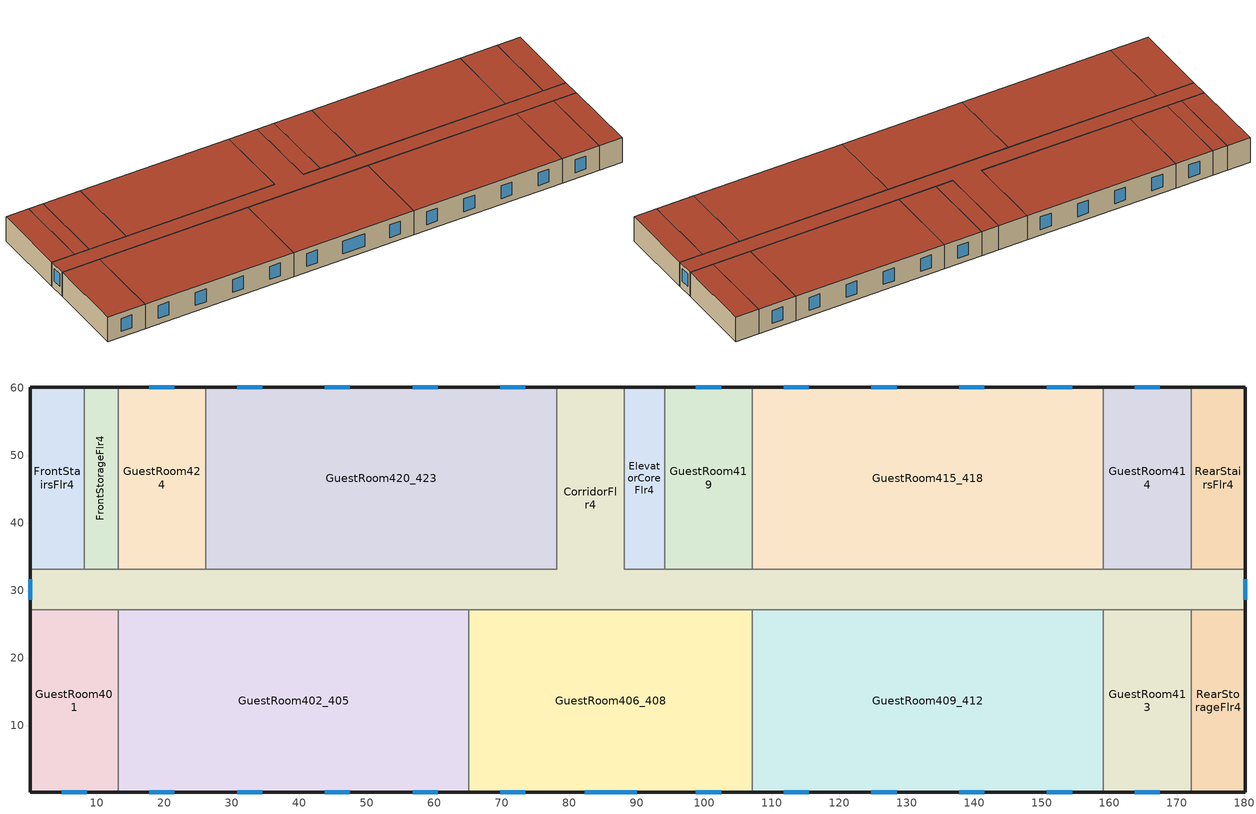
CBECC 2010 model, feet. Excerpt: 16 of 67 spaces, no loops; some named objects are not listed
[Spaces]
CorridorFlr4
 floor to CorridorFlr3 (Base_CZ3-All-FloorSteelJoistInterior): 88.16,60.16 88.16,33.16 180.16,33.16 180.16,27.16 0.16,27.16 0.16,33.16 78.16,33.16 78.16,60.16 z29
 wall outside (Base_CZ3-Nonres-WallSteelFramedU0.084): 0.16,33.16 0.16,27.16 / 180.16,27.16 180.16,33.16 / 88.16,60.16 78.16,60.16 z29:38
 wall to RearStairsFlr4 (Base_CZ3-All-WallSteelFramedInterior): 180.16,33.16 172.16,33.16 z29:38
 wall to GuestRoom420_423 (Base_CZ3-All-WallSteelFramedInterior): 78.16,60.16 78.16,33.16 26.16,33.16 z29:38
 wall to GuestRoom424 (Base_CZ3-All-WallSteelFramedInterior): 26.16,33.16 13.16,33.16 z29:38
 wall to FrontStorageFlr4 (Base_CZ3-All-WallSteelFramedInterior): 13.16,33.16 8.16,33.16 z29:38
 wall to FrontStairsFlr4 (Base_CZ3-All-WallSteelFramedInterior): 8.16,33.16 0.16,33.16 z29:38
 wall to GuestRoom401 (Base_CZ3-All-WallSteelFramedInterior): 0.16,27.16 13.16,27.16 z29:38
 wall to GuestRoom402_405 (Base_CZ3-All-WallSteelFramedInterior): 13.16,27.16 65.16,27.16 z29:38
 wall to GuestRoom406_408 (Base_CZ3-All-WallSteelFramedInterior): 65.16,27.16 107.16,27.16 z29:38
 wall to GuestRoom409_412 (Base_CZ3-All-WallSteelFramedInterior): 107.16,27.16 159.16,27.16 z29:38
 wall to GuestRoom413 (Base_CZ3-All-WallSteelFramedInterior): 159.16,27.16 172.16,27.16 z29:38
 wall to RearStorageFlr4 (Base_CZ3-All-WallSteelFramedInterior): 172.16,27.16 180.16,27.16 z29:38
 wall to GuestRoom414 (Base_CZ3-All-WallSteelFramedInterior): 172.16,33.16 159.16,33.16 z29:38
 wall to GuestRoom415_418 (Base_CZ3-All-WallSteelFramedInterior): 159.16,33.16 107.16,33.16 z29:38
 wall to GuestRoom419 (Base_CZ3-All-WallSteelFramedInterior): 107.16,33.16 94.16,33.16 z29:38
 wall to ElevatorCoreFlr4 (Base_CZ3-All-WallSteelFramedInterior): 94.16,33.16 88.16,33.16 88.16,60.16 z29:38
 window (Base_CZ3-Nonres-FenestrationU0.65): 0.16,31.68 0.16,28.65 / 180.16,28.65 180.16,31.68 z31.76:36.41
 roof outside (Base_CZ3-All-RoofLowAbsorptanceInsulationEntirelyAboveDeckU0.048): 180.16,27.16 180.16,33.16 88.16,33.16 88.16,60.16 78.16,60.16 78.16,33.16 0.16,33.16 0.16,27.16 z38
RearStairsFlr4
 floor to RearStairsFlr3 (Base_CZ3-All-FloorSteelJoistInterior): 180.16,60.16 180.16,33.16 172.16,33.16 172.16,60.16 z29
 wall outside (Base_CZ3-Nonres-WallSteelFramedU0.084): 180.16,33.16 180.16,60.16 172.16,60.16 z29:38
 wall to GuestRoom414 (Base_CZ3-All-WallSteelFramedInterior): 172.16,60.16 172.16,33.16 z29:38
 roof outside (Base_CZ3-All-RoofLowAbsorptanceInsulationEntirelyAboveDeckU0.048): 180.16,33.16 180.16,60.16 172.16,60.16 172.16,33.16 z38
GuestRoom420_423
 floor to GuestRoom320_323 (Base_CZ3-All-FloorSteelJoistInterior): 78.16,60.16 78.16,33.16 26.16,33.16 26.16,60.16 z29
 wall outside (Base_CZ3-Res-WallSteelFramedU0.064): 78.16,60.16 26.16,60.16 z29:38
 wall to GuestRoom424 (Base_CZ3-All-WallSteelFramedInterior): 26.16,60.16 26.16,33.16 z29:38
 window (Base_CZ3-Res-FenestrationU0.65): 73.53,60.16 69.79,60.16 / 60.53,60.16 56.79,60.16 / 47.53,60.16 43.79,60.16 / 34.53,60.16 30.79,60.16 z31.13:35.87
 roof outside (Base_CZ3-All-RoofLowAbsorptanceInsulationEntirelyAboveDeckU0.048): 78.16,33.16 78.16,60.16 26.16,60.16 26.16,33.16 z38
GuestRoom424
 floor to GuestRoom324 (Base_CZ3-All-FloorSteelJoistInterior): 26.16,60.16 26.16,33.16 13.16,33.16 13.16,60.16 z29
 wall outside (Base_CZ3-Res-WallSteelFramedU0.064): 26.16,60.16 13.16,60.16 z29:38
 wall to FrontStorageFlr4 (Base_CZ3-All-WallSteelFramedInterior): 13.16,60.16 13.16,33.16 z29:38
 window (Base_CZ3-Res-FenestrationU0.65): 21.53,60.16 17.79,60.16 z31.13:35.87
 roof outside (Base_CZ3-All-RoofLowAbsorptanceInsulationEntirelyAboveDeckU0.048): 26.16,33.16 26.16,60.16 13.16,60.16 13.16,33.16 z38
FrontStorageFlr4
 floor to FrontStorageFlr3 (Base_CZ3-All-FloorSteelJoistInterior): 13.16,60.16 13.16,33.16 8.16,33.16 8.16,60.16 z29
 wall outside (Base_CZ3-Nonres-WallSteelFramedU0.084): 13.16,60.16 8.16,60.16 z29:38
 wall to FrontStairsFlr4 (Base_CZ3-All-WallSteelFramedInterior): 8.16,60.16 8.16,33.16 z29:38
 roof outside (Base_CZ3-All-RoofLowAbsorptanceInsulationEntirelyAboveDeckU0.048): 13.16,33.16 13.16,60.16 8.16,60.16 8.16,33.16 z38
FrontStairsFlr4
 floor to FrontStairsFlr3 (Base_CZ3-All-FloorSteelJoistInterior): 8.16,60.16 8.16,33.16 0.16,33.16 0.16,60.16 z29
 wall outside (Base_CZ3-Nonres-WallSteelFramedU0.084): 8.16,60.16 0.16,60.16 0.16,33.16 z29:38
 roof outside (Base_CZ3-All-RoofLowAbsorptanceInsulationEntirelyAboveDeckU0.048): 8.16,33.16 8.16,60.16 0.16,60.16 0.16,33.16 z38
GuestRoom401
 floor to GuestRoom301 (Base_CZ3-All-FloorSteelJoistInterior): 13.16,27.16 13.16,0.16 0.16,0.16 0.16,27.16 z29
 wall outside (Base_CZ3-Res-WallSteelFramedU0.064): 0.16,27.16 0.16,0.16 13.16,0.16 z29:38
 wall to GuestRoom402_405 (Base_CZ3-All-WallSteelFramedInterior): 13.16,0.16 13.16,27.16 z29:38
 window (Base_CZ3-Res-FenestrationU0.65): 4.79,0.16 8.53,0.16 z31.13:35.87
 roof outside (Base_CZ3-All-RoofLowAbsorptanceInsulationEntirelyAboveDeckU0.048): 13.16,0.16 13.16,27.16 0.16,27.16 0.16,0.16 z38
GuestRoom402_405
 floor to GuestRoom302_305 (Base_CZ3-All-FloorSteelJoistInterior): 65.16,27.16 65.16,0.16 13.16,0.16 13.16,27.16 z29
 wall outside (Base_CZ3-Res-WallSteelFramedU0.064): 13.16,0.16 65.16,0.16 z29:38
 wall to GuestRoom406_408 (Base_CZ3-All-WallSteelFramedInterior): 65.16,0.16 65.16,27.16 z29:38
 window (Base_CZ3-Res-FenestrationU0.65): 17.79,0.16 21.53,0.16 / 30.79,0.16 34.53,0.16 / 43.79,0.16 47.53,0.16 / 56.79,0.16 60.53,0.16 z31.13:35.87
 roof outside (Base_CZ3-All-RoofLowAbsorptanceInsulationEntirelyAboveDeckU0.048): 65.16,0.16 65.16,27.16 13.16,27.16 13.16,0.16 z38
GuestRoom406_408
 floor to GuestRoom306_308 (Base_CZ3-All-FloorSteelJoistInterior): 107.16,27.16 107.16,0.16 65.16,0.16 65.16,27.16 z29
 wall outside (Base_CZ3-Res-WallSteelFramedU0.064): 65.16,0.16 107.16,0.16 z29:38
 wall to GuestRoom409_412 (Base_CZ3-All-WallSteelFramedInterior): 107.16,0.16 107.16,27.16 z29:38
 window (Base_CZ3-Res-FenestrationU0.65): 69.79,0.16 73.53,0.16 / 98.79,0.16 102.53,0.16 / 82.29,0.16 90.03,0.16 z31.13:35.87
 roof outside (Base_CZ3-All-RoofLowAbsorptanceInsulationEntirelyAboveDeckU0.048): 107.16,0.16 107.16,27.16 65.16,27.16 65.16,0.16 z38
GuestRoom409_412
 floor to GuestRoom309_312 (Base_CZ3-All-FloorSteelJoistInterior): 159.16,27.16 159.16,0.16 107.16,0.16 107.16,27.16 z29
 wall outside (Base_CZ3-Res-WallSteelFramedU0.064): 107.16,0.16 159.16,0.16 z29:38
 wall to GuestRoom413 (Base_CZ3-All-WallSteelFramedInterior): 159.16,0.16 159.16,27.16 z29:38
 window (Base_CZ3-Res-FenestrationU0.65): 111.79,0.16 115.53,0.16 / 124.79,0.16 128.53,0.16 / 137.79,0.16 141.53,0.16 / 150.79,0.16 154.53,0.16 z31.13:35.87
 roof outside (Base_CZ3-All-RoofLowAbsorptanceInsulationEntirelyAboveDeckU0.048): 159.16,0.16 159.16,27.16 107.16,27.16 107.16,0.16 z38
GuestRoom413
 floor to GuestRoom313 (Base_CZ3-All-FloorSteelJoistInterior): 172.16,27.16 172.16,0.16 159.16,0.16 159.16,27.16 z29
 wall outside (Base_CZ3-Res-WallSteelFramedU0.064): 159.16,0.16 172.16,0.16 z29:38
 wall to RearStorageFlr4 (Base_CZ3-All-WallSteelFramedInterior): 172.16,0.16 172.16,27.16 z29:38
 window (Base_CZ3-Res-FenestrationU0.65): 163.79,0.16 167.53,0.16 z31.13:35.87
 roof outside (Base_CZ3-All-RoofLowAbsorptanceInsulationEntirelyAboveDeckU0.048): 172.16,0.16 172.16,27.16 159.16,27.16 159.16,0.16 z38
RearStorageFlr4
 floor to RearStorageFlr3 (Base_CZ3-All-FloorSteelJoistInterior): 180.16,27.16 180.16,0.16 172.16,0.16 172.16,27.16 z29
 wall outside (Base_CZ3-Nonres-WallSteelFramedU0.084): 172.16,0.16 180.16,0.16 180.16,27.16 z29:38
 roof outside (Base_CZ3-All-RoofLowAbsorptanceInsulationEntirelyAboveDeckU0.048): 180.16,0.16 180.16,27.16 172.16,27.16 172.16,0.16 z38
GuestRoom414
 floor to GuestRoom314 (Base_CZ3-All-FloorSteelJoistInterior): 172.16,60.16 172.16,33.16 159.16,33.16 159.16,60.16 z29
 wall outside (Base_CZ3-Res-WallSteelFramedU0.064): 172.16,60.16 159.16,60.16 z29:38
 wall to GuestRoom415_418 (Base_CZ3-All-WallSteelFramedInterior): 159.16,60.16 159.16,33.16 z29:38
 window (Base_CZ3-Res-FenestrationU0.65): 167.53,60.16 163.79,60.16 z31.13:35.87
 roof outside (Base_CZ3-All-RoofLowAbsorptanceInsulationEntirelyAboveDeckU0.048): 172.16,33.16 172.16,60.16 159.16,60.16 159.16,33.16 z38
GuestRoom415_418
 floor to GuestRoom315_318 (Base_CZ3-All-FloorSteelJoistInterior): 159.16,60.16 159.16,33.16 107.16,33.16 107.16,60.16 z29
 wall outside (Base_CZ3-Res-WallSteelFramedU0.064): 159.16,60.16 107.16,60.16 z29:38
 wall to GuestRoom419 (Base_CZ3-All-WallSteelFramedInterior): 107.16,60.16 107.16,33.16 z29:38
 window (Base_CZ3-Res-FenestrationU0.65): 154.53,60.16 150.79,60.16 / 141.53,60.16 137.79,60.16 / 128.53,60.16 124.79,60.16 / 115.53,60.16 111.79,60.16 z31.13:35.87
 roof outside (Base_CZ3-All-RoofLowAbsorptanceInsulationEntirelyAboveDeckU0.048): 159.16,33.16 159.16,60.16 107.16,60.16 107.16,33.16 z38
GuestRoom419
 floor to GuestRoom319 (Base_CZ3-All-FloorSteelJoistInterior): 107.16,60.16 107.16,33.16 94.16,33.16 94.16,60.16 z29
 wall outside (Base_CZ3-Res-WallSteelFramedU0.064): 107.16,60.16 94.16,60.16 z29:38
 wall to ElevatorCoreFlr4 (Base_CZ3-All-WallSteelFramedInterior): 94.16,60.16 94.16,33.16 z29:38
 window (Base_CZ3-Res-FenestrationU0.65): 102.53,60.16 98.79,60.16 z31.13:35.87
 roof outside (Base_CZ3-All-RoofLowAbsorptanceInsulationEntirelyAboveDeckU0.048): 107.16,33.16 107.16,60.16 94.16,60.16 94.16,33.16 z38
ElevatorCoreFlr4
 floor to ElevatorCoreFlr3 (Base_CZ3-All-FloorSteelJoistInterior): 94.16,60.16 94.16,33.16 88.16,33.16 88.16,60.16 z29
 wall outside (Base_CZ3-Res-WallSteelFramedU0.064): 94.16,60.16 88.16,60.16 z29:38
 roof outside (Base_CZ3-All-RoofLowAbsorptanceInsulationEntirelyAboveDeckU0.048): 94.16,33.16 94.16,60.16 88.16,60.16 88.16,33.16 z38
[Proj]
070032-HotSml-S901GElectric: ZipCode=95814; CompType=NewComplete
[Bldg]
Hotel Small: TotStoryCnt=4; AboveGrdStoryCnt=4; HighRiseResLivingUnitCnt=77; NonResStoryCntFossilHt=0; NonResStoryCntElecHt=0
[ConsAssm]
Name | CompatibleSurfType | MatRef[1] | MatRef[2] | MatRef[3] | MatRef[4] | SolReflASTMCertification | ThrmlEmitASTMCertification | RoofAgedSolRefl | RoofAgedThrmlEmit
Base_CZ3-Nonres-WallSteelFramedU0.084 | ExteriorWall | Stucco - 3/8 in. | Gypsum Board - 5/8 in. | Compliance Insulation R9.80 | Gypsum Board - 5/8 in.
Base_CZ3-Res-WallSteelFramedU0.064 | ExteriorWall | Stucco - 3/8 in. | Gypsum Board - 5/8 in. | Compliance Insulation R13.50 | Gypsum Board - 5/8 in.
Base_CZ3-All-WallSteelFramedInterior | InteriorWall | Gypsum Board - 5/8 in. | Air 90.1 - Wall - 16 in. OC - 3 1/2 in. | Gypsum Board - 5/8 in.
Base_CZ3-All-RoofLowAbsorptanceInsulationEntirelyAboveDeckU0.048 | Roof | Metal Standing Seam - 1/16 in. | Compliance Insulation R20.00 | Metal Deck - 1/16 in. |  | 1 | 1 | 0.55 | 0.75
Base_CZ3-All-FloorSteelJoistInterior | InteriorFloor | Metal Deck - 1/16 in. | Concrete 90.1 - 140 lb/ft3 - 4 in. | Carpet 90.1 - 1/2 in.
[Mat]
Name | CodeCat | CodeItem
Stucco - 3/8 in. | Plastering Materials | Stucco - 3/8 in.
Gypsum Board - 5/8 in. | Bldg Board and Siding | Gypsum Board - 5/8 in.
Compliance Insulation R9.80 | Insulation Board | Compliance Insulation R9.80
Compliance Insulation R13.50 | Insulation Board | Compliance Insulation R13.50
Air 90.1 - Wall - 16 in. OC - 3 1/2 in. | Air | Air 90.1 - Wall - 16 in. OC - 3 1/2 in.
Metal Standing Seam - 1/16 in. | Roofing | Metal Standing Seam - 1/16 in.
Compliance Insulation R20.00 | Insulation Board | Compliance Insulation R20.00
Metal Deck - 1/16 in. | Bldg Board and Siding | Metal Deck - 1/16 in.
Concrete 90.1 - 140 lb/ft3 - 4 in. | Concrete | Concrete 90.1 - 140 lb/ft3 - 4 in.
Carpet 90.1 - 1/2 in. | Finish Materials | Carpet 90.1 - 1/2 in.
[FenCons] FenProdType=AllOther; FenFrm=Metal; SHGC=0.25; UFactor=0.65; VT=0.42
Base_CZ3-Nonres-FenestrationU0.65; Base_CZ3-Res-FenestrationU0.65
[Story]
Building Story 4
[Spc] Story=Building Story 4
Name | ThrmlZnRef | Vol | SpcFuncDefaultsRef | CondgType | SpcFunc
CorridorFlr4 | CorridorFlr4 Thermal Zone | 12150.1 | Corridors
ElevatorCoreFlr4 | CorridorFlr4 Thermal Zone | 1458 |  | IndirectlyConditioned | Unoccupied-Exclude from Gross Floor Area
FrontStairsFlr4 | FrontStairsFlr4 Thermal Zone | 1944 | Stairways
FrontStorageFlr4 | FrontStorageFlr4 Thermal Zone | 1215 | Storage_LPD0.756
GuestRoom401 | GuestRoom401 Thermal Zone | 3159.23 | Hotel Guest Room
GuestRoom402_405 | GuestRoom402_405 Thermal Zone | 12636.9 | Hotel Guest Room
GuestRoom406_408 | GuestRoom406_408 Thermal Zone | 10206.7 | Hotel Guest Room
GuestRoom409_412 | GuestRoom409_412 Thermal Zone | 12636.9 | Hotel Guest Room
GuestRoom413 | GuestRoom413 Thermal Zone | 3159.23 | Hotel Guest Room
GuestRoom414 | GuestRoom414 Thermal Zone | 3159 | Hotel Guest Room
GuestRoom415_418 | GuestRoom415_418 Thermal Zone | 12636 | Hotel Guest Room
GuestRoom419 | GuestRoom419 Thermal Zone | 3159 | Hotel Guest Room
GuestRoom420_423 | GuestRoom420_423 Thermal Zone | 12636 | Hotel Guest Room
GuestRoom424 | GuestRoom424 Thermal Zone | 3159 | Hotel Guest Room
RearStairsFlr4 | RearStairsFlr4 Thermal Zone | 1944.48 | Stairways
RearStorageFlr4 | RearStorageFlr4 Thermal Zone | 1944.62 | Storage
[ThrmlZn] Type=Conditioned
Name | PriAirCondgSysRef | ClgTstatSchRef | HtgTstatSchRef | VentCtrlMthd | HVACZnCnt
CorridorFlr4 Thermal Zone | Corridor Flr4 | ResidentialCommon ClgSetPt | ResidentialCommon HtgSetPt
FrontStairsFlr4 Thermal Zone | FrontStairs Flr4 | ResidentialCommon ClgSetPt | ResidentialCommon HtgSetPt
FrontStorageFlr4 Thermal Zone | FrontStorage Flr4 | ResidentialCommon ClgSetPt | ResidentialCommon HtgSetPt
RearStairsFlr4 Thermal Zone | RearStairs Flr4 | ResidentialCommon ClgSetPt | ResidentialCommon HtgSetPt
RearStorageFlr4 Thermal Zone | RearStorage Flr4 | ResidentialCommon ClgSetPt | ResidentialCommon HtgSetPt
GuestRoom401 Thermal Zone | GuestRoom401_PTHP | ResidentialLiving ClgSetPt | ResidentialLiving HtgSetPt | Fixed
GuestRoom402_405 Thermal Zone | GuestRoom402_405_PTHP | ResidentialLiving ClgSetPt | ResidentialLiving HtgSetPt | Fixed | 4
GuestRoom406_408 Thermal Zone | GuestRoom406_408_PTHP | ResidentialLiving ClgSetPt | ResidentialLiving HtgSetPt | Fixed | 3
GuestRoom409_412 Thermal Zone | GuestRoom409_412_PTHP | ResidentialLiving ClgSetPt | ResidentialLiving HtgSetPt | Fixed | 4
GuestRoom413 Thermal Zone | GuestRoom413_PTHP | ResidentialLiving ClgSetPt | ResidentialLiving HtgSetPt | Fixed
GuestRoom414 Thermal Zone | GuestRoom414_PTHP | ResidentialLiving ClgSetPt | ResidentialLiving HtgSetPt | Fixed
GuestRoom415_418 Thermal Zone | GuestRoom415_418_PTHP | ResidentialLiving ClgSetPt | ResidentialLiving HtgSetPt | Fixed | 4
GuestRoom419 Thermal Zone | GuestRoom419_PTHP | ResidentialLiving ClgSetPt | ResidentialLiving HtgSetPt | Fixed
GuestRoom420_423 Thermal Zone | GuestRoom420_423_PTHP | ResidentialLiving ClgSetPt | ResidentialLiving HtgSetPt | Fixed | 4
GuestRoom424 Thermal Zone | GuestRoom424_PTHP | ResidentialLiving ClgSetPt | ResidentialLiving HtgSetPt | Fixed
[SpcFuncDefaults]
Name | SpcFunc | IntLPDReg
Hotel Guest Room | Hotel/Highway Lodging - Hotel Guest Rooms
Stairways | Stairway
Corridors | Corridor/Transition
Storage | Storage
Storage_LPD0.756 | Storage | 0.756
[Sch] Type=Temperature; EndMonth[1]=12; EndDay[1]=31
Name | SchWeekRef[1]
ResidentialCommon ClgSetPt | ResidentialCommonClgSetPtWk
ResidentialCommon HtgSetPt | ResidentialCommonHtgSetPtWk
ResidentialLiving ClgSetPt | ResidentialLivingClgSetPtWk
ResidentialLiving HtgSetPt | ResidentialLivingHtgSetPtWk
[SchWeek] Type=Temperature
Name | SchDaySunRef | SchDayMonRef | SchDayTueRef | SchDayWedRef | SchDayThuRef | SchDayFriRef | SchDaySatRef | SchDayHolRef | SchDayClgDDRef | SchDayHtgDDRef
ResidentialCommonClgSetPtWk | ResidentialCommonClgSetPtSun | ResidentialCommonClgSetPtWD | ResidentialCommonClgSetPtWD | ResidentialCommonClgSetPtWD | ResidentialCommonClgSetPtWD | ResidentialCommonClgSetPtWD | ResidentialCommonClgSetPtSat | ResidentialCommonClgSetPtSun | ResidentialCommonClgSetPtWD | ResidentialCommonClgSetPtWD
ResidentialCommonHtgSetPtWk | ResidentialCommonHtgSetPtSun | ResidentialCommonHtgSetPtWD | ResidentialCommonHtgSetPtWD | ResidentialCommonHtgSetPtWD | ResidentialCommonHtgSetPtWD | ResidentialCommonHtgSetPtWD | ResidentialCommonHtgSetPtSat | ResidentialCommonHtgSetPtSun | ResidentialCommonHtgSetPtWD | ResidentialCommonHtgSetPtWD
ResidentialLivingClgSetPtWk | ResidentialLivingClgSetPtSun | ResidentialLivingClgSetPtWD | ResidentialLivingClgSetPtWD | ResidentialLivingClgSetPtWD | ResidentialLivingClgSetPtWD | ResidentialLivingClgSetPtWD | ResidentialLivingClgSetPtSat | ResidentialLivingClgSetPtSun | ResidentialLivingClgSetPtWD | ResidentialLivingClgSetPtWD
ResidentialLivingHtgSetPtWk | ResidentialLivingHtgSetPtSun | ResidentialLivingHtgSetPtWD | ResidentialLivingHtgSetPtWD | ResidentialLivingHtgSetPtWD | ResidentialLivingHtgSetPtWD | ResidentialLivingHtgSetPtWD | ResidentialLivingHtgSetPtSat | ResidentialLivingHtgSetPtSun | ResidentialLivingHtgSetPtWD | ResidentialLivingHtgSetPtWD
[SchDay] Type=Temperature
Name | Hr
ResidentialCommonClgSetPtSun; ResidentialCommonClgSetPtWD; ResidentialCommonClgSetPtSat; ResidentialLivingClgSetPtSun; ResidentialLivingClgSetPtWD; ResidentialLivingClgSetPtSat | ( 78, 78, 78, 78, 78, 78, 78, 78, 78, 78, 78, 78, 78, 78, 78, 78, 78, 78, 78, 78, 78, 78, 78, 78 )
ResidentialCommonHtgSetPtSun; ResidentialCommonHtgSetPtWD; ResidentialCommonHtgSetPtSat | ( 68, 68, 68, 68, 68, 68, 68, 68, 68, 68, 68, 68, 68, 68, 68, 68, 68, 68, 68, 68, 68, 68, 68, 68 )
ResidentialLivingHtgSetPtSun; ResidentialLivingHtgSetPtWD; ResidentialLivingHtgSetPtSat | ( 60, 60, 60, 60, 60, 60, 68, 68, 68, 68, 68, 68, 68, 68, 68, 68, 68, 68, 68, 68, 68, 68, 60, 60 )
